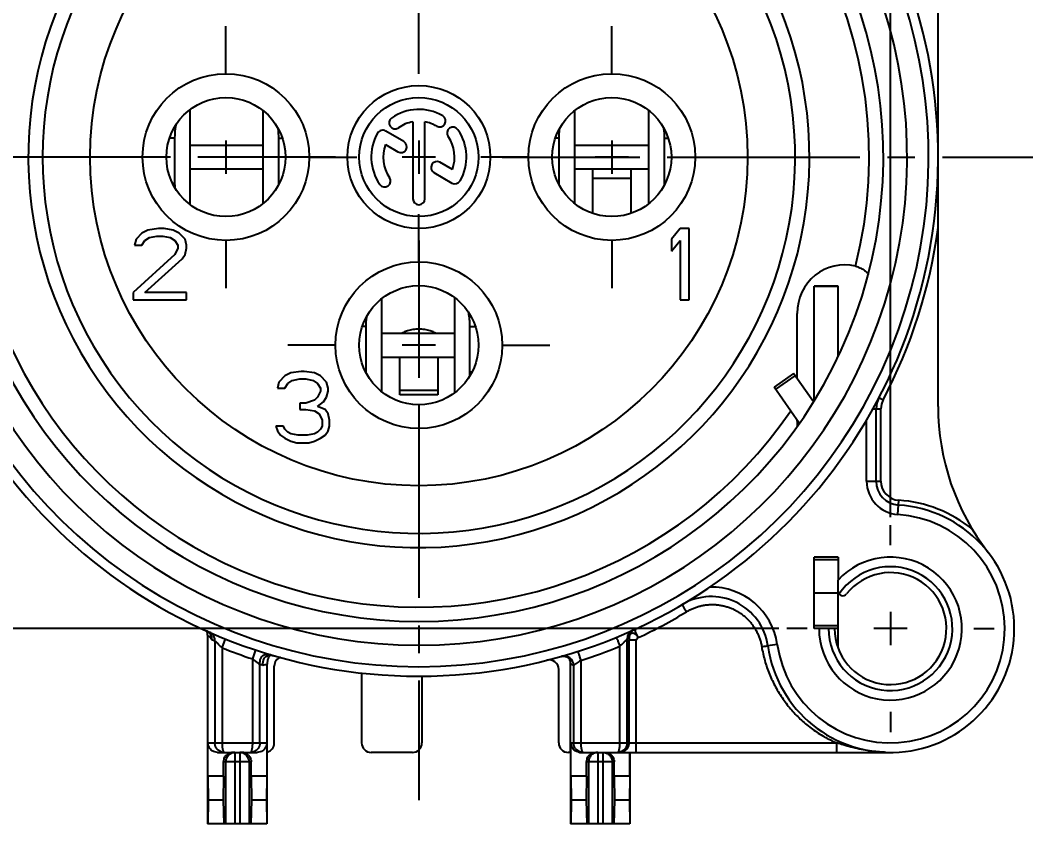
# Model space of a CAD drawing. Header units: millimetres. Extents: x 0 to 420, y 0 to 297.
# Drawn here: x 55.6 to 118.9, y 161.2 to 211.8 of the extents above; entities that cross this region are included whole.
import ezdxf
from ezdxf.enums import TextEntityAlignment as Align

# ---------------------------------------------------------------- set-up
doc = ezdxf.new("R2010")
doc.units = ezdxf.units.MM
doc.header["$LTSCALE"] = 23.1
doc.linetypes.add('CENTER', pattern=[0.6, 0.375, -0.075, 0.075, -0.075])
doc.layers.get('0').update_dxf_attribs({"linetype": 'CONTINUOUS'})
for name, color, linetype in [('AUSFORMSCHRAEGEN', 7, 'CONTINUOUS'), ('BEZUGSACHSEN', 7, 'CONTINUOUS'), ('DEFAULT_1', 7, 'CENTER'), ('RUNDUNGEN', 7, 'CONTINUOUS'), ('ZEICHNUNGSBEMASSUNGEN', 7, 'CONTINUOUS')]:
    doc.layers.add(name, color=color, linetype=linetype)
doc.styles.get("Standard").update_dxf_attribs({"font": 'txt', "width": 0.7})
doc.styles.add('TEXTSTYLE_3', font='gdt', dxfattribs={"width": 0.7})
doc.dimstyles.new('DIMSTYLE_1', dxfattribs={"dimtxt": 3.5, "dimasz": 3.5, "dimexe": 0.18, "dimexo": 0.0625, "dimgap": 0.09, "dimtad": 1, "dimdec": 5, "dimlfac": 0.333333, "dimdsep": 46, "dimtxsty": 'STANDARD', "dimblk": '_FILLED', "dimblk1": '_FILLED', "dimblk2": '_FILLED', "dimcen": 0.09, "dimclrt": 5, "dimadec": 0, "dimazin": 0, "dimtol": 1, "dimtp": 0.1, "dimtm": 0.1, "dimtfac": 1, "dimtdec": 5, "dimtofl": 0, "dimtmove": 0, "dimatfit": 3, "dimldrblk": '_FILLED', "dimfxl": 1, "dimtolj": 1, "dimarcsym": 0})
doc.dimstyles.new('DIMSTYLE_9', dxfattribs={"dimtxt": 3.5, "dimasz": 3.5, "dimexe": 0.18, "dimexo": 0.0625, "dimgap": 0.09, "dimtad": 1, "dimdec": 3, "dimlfac": 0.333333, "dimdsep": 46, "dimtxsty": 'STANDARD', "dimblk": '_FILLED', "dimblk1": '_FILLED', "dimblk2": '_FILLED', "dimcen": 0.09, "dimclrt": 5, "dimadec": 0, "dimazin": 0, "dimtp": 0.1, "dimtm": 0.1, "dimtfac": 1, "dimtdec": 3, "dimtofl": 0, "dimtmove": 0, "dimatfit": 3, "dimldrblk": '_FILLED', "dimfxl": 1, "dimtolj": 1, "dimarcsym": 0})

# ---------------------------------------------------------------- blocks, each defined once
blk = doc.blocks.new('_FILLED')
at = {"color": 0, "linetype": 'BYBLOCK'}
blk.add_solid([(0, 0), (-1, 0.125), (-1, -0.125)], dxfattribs=at)
blk = doc.blocks.new('*D0')
at = {"layer": 'ZEICHNUNGSBEMASSUNGEN', "color": 2, "linetype": 'CONTINUOUS'}
for p, q in [((50.993, 239.917), (50.993, 264.255)), ((110.393, 180.517), (110.393, 264.255)), ((50.993, 262.755), (80.693, 262.755)), ((110.393, 262.755), (80.693, 262.755))]:
    blk.add_line(p, q, dxfattribs=at)
at = {"layer": 'ZEICHNUNGSBEMASSUNGEN', "color": 2, "linetype": 'CONTINUOUS', "xscale": 3.5, "yscale": 3.5, "zscale": 3.5, "rotation": 180}
blk.add_blockref('_FILLED', (50.993, 262.755), dxfattribs=at)
at = {"layer": 'ZEICHNUNGSBEMASSUNGEN', "color": 2, "linetype": 'CONTINUOUS', "xscale": 3.5, "yscale": 3.5, "zscale": 3.5}
blk.add_blockref('_FILLED', (110.393, 262.755), dxfattribs=at)
at = {"layer": 'ZEICHNUNGSBEMASSUNGEN', "color": 5, "linetype": 'CONTINUOUS', "oblique": 15}
for s, width, p in [('[', 0.428571, (76.811, 263.661)), (']', 0.428571, (107.895, 263.661)), ('19,8', 0.678571, (56.978, 263.661)), ('0,1', 0.642857, (69.186, 263.661)), ('.7795', 0.728571, (83.936, 263.661)), ('.0039', 0.728571, (100.77, 263.661))]:
    blk.add_text(s, height=3.5, dxfattribs=dict(at, width=width)).set_placement(p, align=Align.CENTER)
at = {"layer": 'ZEICHNUNGSBEMASSUNGEN', "color": 5, "linetype": 'CONTINUOUS', "style": 'TEXTSTYLE_3', "oblique": 15}
for p in [(63.77, 263.661), (92.353, 263.661)]:
    blk.add_text('`', height=3.5, dxfattribs=at).set_placement(p, align=Align.CENTER)
blk = doc.blocks.new('*D1')
at = {"layer": 'ZEICHNUNGSBEMASSUNGEN', "color": 2, "linetype": 'CONTINUOUS'}
for p, q in [((43.968, 232.892), (31.713, 232.892)), ((33.213, 232.892), (33.213, 203.192)), ((33.213, 173.492), (33.213, 203.192)), ((103.368, 173.492), (31.713, 173.492))]:
    blk.add_line(p, q, dxfattribs=at)
at = {"layer": 'ZEICHNUNGSBEMASSUNGEN', "color": 2, "linetype": 'CONTINUOUS', "xscale": 3.5, "yscale": 3.5, "zscale": 3.5}
for p, rotation in [((33.213, 232.892), 90), ((33.213, 173.492), 270)]:
    blk.add_blockref('_FILLED', p, dxfattribs=dict(at, rotation=rotation))
at = {"layer": 'ZEICHNUNGSBEMASSUNGEN', "color": 5, "linetype": 'CONTINUOUS', "oblique": 15}
for s, width, p in [(']', 0.428571, (32.307, 231.267)), ('.0039', 0.728571, (32.307, 224.142)), ('.7795', 0.728571, (32.307, 207.309)), ('[', 0.428571, (32.307, 200.184)), ('0,1', 0.642857, (32.307, 192.559)), ('19,8', 0.678571, (32.307, 180.35))]:
    blk.add_text(s, height=3.5, rotation=90, dxfattribs=dict(at, width=width)).set_placement(p, align=Align.CENTER)
at = {"layer": 'ZEICHNUNGSBEMASSUNGEN', "color": 5, "linetype": 'CONTINUOUS', "style": 'TEXTSTYLE_3', "oblique": 15}
for p in [(32.307, 215.725), (32.307, 187.142)]:
    blk.add_text('`', height=3.5, rotation=90, dxfattribs=at).set_placement(p, align=Align.CENTER)
blk = doc.blocks.new('*D15')
at = {"layer": 'ZEICHNUNGSBEMASSUNGEN', "color": 2, "linetype": 'CONTINUOUS'}
for p, q in [((151.682, 204.442), (151.682, 275.048)), ((164.282, 192.592), (164.282, 275.048)), ((157.982, 273.548), (102.044, 273.548)), ((151.682, 273.548), (157.982, 273.548)), ((164.282, 273.548), (157.982, 273.548))]:
    blk.add_line(p, q, dxfattribs=at)
at = {"layer": 'ZEICHNUNGSBEMASSUNGEN', "color": 2, "linetype": 'CONTINUOUS', "xscale": 3.5, "yscale": 3.5, "zscale": 3.5, "rotation": 180}
blk.add_blockref('_FILLED', (151.682, 273.548), dxfattribs=at)
at = {"layer": 'ZEICHNUNGSBEMASSUNGEN', "color": 2, "linetype": 'CONTINUOUS', "xscale": 3.5, "yscale": 3.5, "zscale": 3.5}
blk.add_blockref('_FILLED', (164.282, 273.548), dxfattribs=at)
at = {"layer": 'ZEICHNUNGSBEMASSUNGEN', "color": 5, "linetype": 'CONTINUOUS', "insert": (148.96, 277.923), "char_height": 3.5, "width": 46.91667, "attachment_point": 3, "line_spacing_factor": 0.9}
blk.add_mtext('\\Q15.0;3.9\\Fgdt;{\\Fgdt;`}\\Ftxt;0.3 [.155\\Fgdt;{\\Fgdt;`}\\Ftxt;.012]', dxfattribs=at)

msp = doc.modelspace()

# ---------------------------------------------------------------- linework, layer by layer
at = {"color": 7, "linetype": 'CONTINUOUS'}
for p, q in [((66.284444, 200.205826), (66.284444, 206.177775)), ((70.862704, 206.129246), (70.862704, 200.254356)), ((90.514855, 200.260346), (90.514855, 206.123255)), ((95.162704, 206.129246), (95.162704, 200.254356)), ((65.313463, 204.371226), (65.313463, 201.521226)), ((71.866621, 201.521226), (71.866621, 204.371226)), ((80.692603, 204.241801), (80.692603, 202.141801)), ((89.502424, 204.371226), (89.502424, 201.521226)), ((96.166621, 201.521226), (96.166621, 204.371226)), ((81.742603, 203.191801), (79.642603, 203.191801)), ((66.284444, 202.441801), (70.862704, 202.441801)), ((90.514855, 202.441801), (95.162704, 202.441801)), ((91.642603, 199.645052), (91.642603, 202.38351)), ((94.042603, 202.38351), (94.042603, 199.645052)), ((63.255103, 198.404567), (62.880103, 198.021588)), ((63.630103, 198.596056), (63.255103, 198.404567)), ((64.286352, 198.691801), (63.630103, 198.596056)), ((64.661353, 198.691801), (64.286352, 198.691801)), ((65.223853, 198.596056), (64.661353, 198.691801)), ((65.598852, 198.404567), (65.223853, 198.596056)), ((65.973853, 198.021588), (65.598852, 198.404567)), ((97.155103, 198.691801), (96.592603, 198.021588)), ((97.717603, 198.691801), (97.155103, 198.691801)), ((97.717603, 194.191801), (97.717603, 198.691801)), ((62.880103, 198.021588), (62.786353, 197.638609)), ((62.786353, 197.638609), (63.255103, 197.638609)), ((63.255103, 197.638609), (63.442603, 197.925843)), ((63.442603, 197.925843), (63.723853, 198.117333)), ((63.723853, 198.117333), (64.192603, 198.213077)), ((64.192603, 198.213077), (64.567602, 198.213077)), ((64.567602, 198.213077), (65.036352, 198.117333)), ((65.036352, 198.117333), (65.317602, 197.925843)), ((65.317602, 197.925843), (65.505103, 197.638609)), ((65.505103, 197.638609), (65.505103, 197.44712)), ((66.067603, 197.638609), (65.973853, 198.021588)), ((66.067603, 197.44712), (66.067603, 197.638609)), ((96.592603, 198.021588), (96.592603, 197.25563)), ((96.592603, 197.25563), (97.155103, 197.925843)), ((97.155103, 197.925843), (97.155103, 194.191801)), ((65.317602, 197.064141), (62.692603, 194.670524)), ((65.505103, 197.44712), (65.317602, 197.064141)), ((65.786353, 196.776907), (65.973853, 197.064141)), ((65.973853, 197.064141), (66.067603, 197.44712)), ((63.442603, 194.670524), (65.786353, 196.776907)), ((62.692603, 194.670524), (62.692603, 194.191801)), ((66.067603, 194.670524), (63.442603, 194.670524)), ((66.067603, 194.191801), (66.067603, 194.670524)), ((62.692603, 194.191801), (66.067603, 194.191801)), ((78.364855, 188.406095), (78.364855, 194.277506)), ((82.942217, 194.339087), (82.942217, 188.344514)), ((97.155103, 194.191801), (97.717603, 194.191801)), ((77.352424, 192.521226), (77.352424, 189.671226)), ((83.904845, 189.671226), (83.904845, 192.521226)), ((78.364855, 190.591801), (82.942217, 190.591801)), ((79.492603, 188.210508), (79.492603, 190.591801)), ((81.892603, 190.591801), (81.892603, 188.210508)), ((72.255103, 189.404567), (71.880103, 189.021588)), ((72.630103, 189.596056), (72.255103, 189.404567)), ((73.286352, 189.691801), (72.630103, 189.596056)), ((73.473853, 189.691801), (73.286352, 189.691801)), ((74.130103, 189.596056), (73.473853, 189.691801)), ((74.505103, 189.404567), (74.130103, 189.596056)), ((74.880102, 189.021588), (74.505103, 189.404567)), ((104.287922, 189.559427), (103.059194, 188.699062)), ((105.536552, 187.776199), (104.287922, 189.559427)), ((71.880103, 189.021588), (71.786353, 188.638609)), ((72.255103, 188.638609), (72.442603, 188.925843)), ((72.442603, 188.925843), (72.723853, 189.117333)), ((72.723853, 189.117333), (73.192603, 189.213077)), ((73.192603, 189.213077), (73.567602, 189.213077)), ((73.567602, 189.213077), (74.036352, 189.117333)), ((74.036352, 189.117333), (74.317602, 188.925843)), ((74.317602, 188.925843), (74.505103, 188.638609)), ((74.973853, 188.638609), (74.880102, 189.021588)), ((71.786353, 188.638609), (72.255103, 188.638609)), ((74.505103, 188.44712), (74.317602, 188.064141)), ((74.505103, 188.638609), (74.505103, 188.44712)), ((74.880102, 188.064141), (74.973853, 188.44712)), ((74.973853, 188.44712), (74.973853, 188.638609)), ((81.892603, 188.210454), (79.492603, 188.210454)), ((73.567602, 187.681162), (73.192603, 187.681162)), ((73.192603, 187.681162), (73.192603, 187.298184)), ((74.130103, 187.872652), (73.567602, 187.681162)), ((74.317602, 188.064141), (74.130103, 187.872652)), ((74.317602, 187.489673), (74.692603, 187.776907)), ((74.786353, 187.298184), (74.317602, 187.489673)), ((74.692603, 187.776907), (74.880102, 188.064141)), ((73.192603, 187.298184), (73.567602, 187.298184)), ((73.567602, 187.298184), (74.130103, 187.202439)), ((74.130103, 187.202439), (74.411353, 187.01095)), ((74.411353, 187.01095), (74.598852, 186.627971)), ((74.973853, 187.01095), (74.786353, 187.298184)), ((75.067603, 186.627971), (74.973853, 187.01095)), ((72.161353, 186.244992), (71.692603, 186.244992)), ((71.692603, 186.244992), (71.786353, 185.957758)), ((72.255103, 186.053503), (72.161353, 186.244992)), ((74.598852, 186.244992), (74.505103, 186.053503)), ((74.598852, 186.627971), (74.598852, 186.244992)), ((74.973853, 185.957758), (75.067603, 186.244992)), ((75.067603, 186.244992), (75.067603, 186.627971)), ((71.786353, 185.957758), (71.973853, 185.670524)), ((71.973853, 185.670524), (72.255103, 185.479035)), ((72.442603, 185.862013), (72.255103, 186.053503)), ((72.630103, 185.766269), (72.442603, 185.862013)), ((73.098853, 185.670524), (72.630103, 185.766269)), ((73.661353, 185.670524), (73.098853, 185.670524)), ((74.130103, 185.766269), (73.661353, 185.670524)), ((74.317602, 185.862013), (74.130103, 185.766269)), ((74.505103, 186.053503), (74.317602, 185.862013)), ((74.505103, 185.479035), (74.786353, 185.670524)), ((74.786353, 185.670524), (74.973853, 185.957758)), ((72.255103, 185.479035), (72.630103, 185.287545)), ((72.630103, 185.287545), (73.005102, 185.191801)), ((73.005102, 185.191801), (73.755103, 185.191801)), ((73.755103, 185.191801), (74.130103, 185.287545)), ((74.130103, 185.287545), (74.505103, 185.479035)), ((107.092603, 177.991801), (107.092603, 176.551212)), ((105.592603, 175.741801), (107.092603, 175.741801)), ((110.392603, 174.541801), (110.392603, 172.441801)), ((107.092603, 172.291801), (107.092603, 173.491801)), ((111.442603, 173.491801), (109.342603, 173.491801)), ((90.247603, 165.691801), (90.247603, 161.191801)), ((93.975318, 164.191801), (93.975318, 165.691801)), ((68.394326, 164.191801), (67.409887, 164.191801)), ((67.409887, 164.191801), (67.418341, 162.691801)), ((68.394326, 164.191801), (68.367042, 162.691801)), ((71.115318, 164.191801), (70.13088, 164.191801)), ((70.13088, 164.191801), (70.158163, 162.691801)), ((71.115318, 164.191801), (71.106864, 162.691801)), ((91.254326, 164.191801), (90.269887, 164.191801)), ((90.269887, 164.191801), (90.278341, 162.691801)), ((91.254326, 164.191801), (91.227042, 162.691801)), ((93.975318, 164.191801), (92.99088, 164.191801)), ((92.99088, 164.191801), (93.018163, 162.691801)), ((93.975318, 164.191801), (93.966864, 162.691801)), ((67.418341, 162.691801), (67.404688, 161.191801)), ((68.367042, 162.691801), (67.418341, 162.691801)), ((68.367042, 162.691801), (68.408099, 161.191801)), ((70.158163, 162.691801), (70.117106, 161.191801)), ((71.106864, 162.691801), (70.158163, 162.691801)), ((71.106864, 162.691801), (71.120517, 161.191801)), ((90.278341, 162.691801), (90.264688, 161.191801)), ((91.227042, 162.691801), (90.278341, 162.691801)), ((91.227042, 162.691801), (91.268099, 161.191801)), ((93.018163, 162.691801), (92.977106, 161.191801)), ((93.966864, 162.691801), (93.018163, 162.691801)), ((93.966864, 162.691801), (93.980517, 161.191801)), ((71.120517, 161.191801), (67.387603, 161.191801)), ((93.980517, 161.191801), (90.247603, 161.191801))]:
    msp.add_line(p, q, dxfattribs=at)
at = {"color": 9, "linetype": 'CONTINUOUS'}
for p, q in [((65.313463, 204.371226), (64.989443, 204.371226)), ((71.866621, 204.371226), (72.095762, 204.371226)), ((89.502424, 204.371226), (89.289443, 204.371226)), ((96.166621, 204.371226), (96.395762, 204.371226)), ((65.313463, 201.521226), (65.189676, 201.521226)), ((71.866621, 201.521226), (71.895529, 201.521226)), ((89.502424, 201.521226), (89.489676, 201.521226)), ((94.042603, 201.841801), (91.642603, 201.841801)), ((96.166621, 201.521226), (96.195529, 201.521226)), ((77.352424, 192.521226), (77.141277, 192.521226)), ((83.904845, 192.521226), (84.243928, 192.521226)), ((83.904845, 189.671226), (84.041009, 189.671226)), ((103.159992, 188.555108), (104.38872, 189.415472)), ((81.892603, 188.491801), (79.492603, 188.491801))]:
    msp.add_line(p, q, dxfattribs=at)
at = {"color": 3, "linetype": 'CONTINUOUS'}
for p, q in [((66.284444, 203.941801), (70.862704, 203.941801)), ((90.514855, 203.941801), (95.162704, 203.941801)), ((78.364855, 192.091801), (82.942217, 192.091801)), ((104.65297, 186.422914), (103.059194, 188.699062))]:
    msp.add_line(p, q, dxfattribs=at)
at = {"color": 9, "linetype": 'CONTINUOUS'}
msp.add_circle((80.692603, 203.191801), 20.7, dxfattribs=at)
at = {"color": 7, "linetype": 'CONTINUOUS'}
for centre, radius, start, end in [((80.692603, 203.191801), 23.7, 140.44767703, 78.53107394), ((70.309083, 204.368635), 4.995621, 170.33435225, 179.97028176), ((66.967037, 204.369934), 4.899584, 0.01510688, 7.34409067), ((94.380419, 204.370038), 4.877995, 173.129173, 179.98605315), ((94.413319, 204.366872), 4.911038, 173.00974226, 173.13841045), ((91.267037, 204.369934), 4.899584, 0.01510688, 7.34409067), ((70.254077, 201.521456), 4.940613, 180.00267272, 182.73903387), ((67.017122, 201.521333), 4.8495, 359.18001384, 359.37270398), ((67.026752, 201.52124), 4.839869, 359.37255744, 359.9998354), ((94.317774, 201.521227), 4.81535, 180.00001944, 180.21274533), ((94.322225, 201.521243), 4.819801, 180.21273557, 180.36350885), ((91.317122, 201.521333), 4.8495, 359.18001384, 359.37270398), ((91.326752, 201.52124), 4.839869, 359.37255744, 359.9998354), ((78.887761, 192.518535), 5.017085, 0.03072758, 9.96391143), ((82.230419, 192.520038), 4.877995, 173.129173, 179.98605315), ((82.167774, 189.671227), 4.81535, 180.00001944, 180.21274533), ((78.940292, 189.671515), 4.964554, 356.87449858, 359.99666358), ((110.392603, 173.491801), 4.5, 180, 137.16657193), ((110.392603, 173.491801), 3.525, 180, 141.65725074)]:
    msp.add_arc(centre, radius, start, end, dxfattribs=at)
at = {"color": 3, "linetype": 'CONTINUOUS'}
msp.add_open_spline([(81.735458, 192.09425), (81.712429, 192.111042), (81.60599, 192.177786), (81.383374, 192.266907), (81.054662, 192.334067), (80.692603, 192.357468), (80.330543, 192.334067), (80.001831, 192.266907), (79.779215, 192.177786), (79.672776, 192.111042), (79.649747, 192.09425)], degree=3, knots=[0, 0, 0, 0, 0.039115006, 0.171675799, 0.329062872, 0.5, 0.670937128, 0.828324201, 0.960884994, 1, 1, 1, 1], dxfattribs=at)
at = {"layer": 'AUSFORMSCHRAEGEN', "color": 7, "linetype": 'CONTINUOUS'}
for p, q in [((107.092603, 177.991801), (105.592603, 177.991801)), ((105.592603, 176.341801), (105.592603, 177.991801)), ((105.592603, 173.491801), (105.592603, 175.141801)), ((105.892603, 173.491801), (105.592603, 173.491801))]:
    msp.add_line(p, q, dxfattribs=at)
at = {"layer": 'AUSFORMSCHRAEGEN', "color": 9, "linetype": 'CONTINUOUS'}
msp.add_arc((80.692603, 203.191801), 28.35, 109.54101847, 325.68402325, dxfattribs=at)
at = {"layer": 'AUSFORMSCHRAEGEN', "color": 7, "linetype": 'CONTINUOUS'}
msp.add_open_spline([(104.542131, 186.259926), (104.538844, 186.261216), (104.536238, 186.354498), (104.528446, 186.411021), (104.526141, 186.532715), (104.52473, 186.602453), (104.524654, 186.6062)], degree=3, knots=[0, 0, 0, 0, 0.073199821, 0.420378386, 0.968711477, 1, 1, 1, 1], dxfattribs=at)
msp.add_open_spline([(104.544979, 186.26175), (104.543846, 186.260153), (104.542909, 186.25962), (104.542131, 186.259926)], degree=3, dxfattribs=at)
at = {"layer": 'BEZUGSACHSEN', "color": 7, "linetype": 'CENTER'}
for p, q in [((68.542603, 208.441801), (68.542603, 211.441801)), ((92.842603, 208.441801), (92.842603, 211.441801)), ((63.292603, 203.191801), (60.292603, 203.191801)), ((73.792603, 203.191801), (76.792603, 203.191801)), ((87.592603, 203.191801), (84.592603, 203.191801)), ((98.092603, 203.191801), (101.092603, 203.191801)), ((80.692603, 196.591801), (80.692603, 199.591801)), ((68.542603, 197.941801), (68.542603, 194.941801)), ((92.842603, 197.941801), (92.842603, 194.941801)), ((75.442603, 191.341801), (72.442603, 191.341801)), ((85.942603, 191.341801), (88.942603, 191.341801)), ((80.692603, 186.091801), (80.692603, 183.091801))]:
    msp.add_line(p, q, dxfattribs=at)
at = {"layer": 'BEZUGSACHSEN', "color": 7, "linetype": 'CONTINUOUS'}
for p, q in [((80.317603, 205.41033), (80.317603, 200.566801)), ((81.067603, 200.566801), (81.067603, 205.41033)), ((79.746397, 204.171106), (78.606786, 204.82906)), ((68.542603, 204.241801), (68.542603, 202.141801)), ((78.583799, 203.976306), (79.371397, 203.521587)), ((92.842603, 204.241801), (92.842603, 202.141801)), ((69.592603, 203.191801), (67.492603, 203.191801)), ((82.801406, 202.407295), (82.016785, 202.860296)), ((93.892603, 203.191801), (91.792603, 203.191801)), ((81.641785, 202.210777), (82.778419, 201.554541)), ((80.692603, 192.391801), (80.692603, 190.291801)), ((81.742603, 191.341801), (79.642603, 191.341801))]:
    msp.add_line(p, q, dxfattribs=at)
at = {"layer": 'BEZUGSACHSEN', "color": 9, "linetype": 'CONTINUOUS'}
for centre in [(68.542603, 203.191801), (92.842603, 203.191801), (80.692603, 191.341801)]:
    msp.add_circle(centre, 5.25, dxfattribs=at)
at = {"layer": 'BEZUGSACHSEN', "color": 7, "linetype": 'CONTINUOUS'}
for centre, radius in [((80.692603, 203.191801), 4.5), ((68.542603, 203.191801), 3.75), ((80.692603, 203.191801), 3.75), ((92.842603, 203.191801), 3.75), ((80.692603, 191.341801), 3.75)]:
    msp.add_circle(centre, radius, dxfattribs=at)
for centre, radius, start, end in [((80.692603, 203.191801), 3, 60, 125), ((79.186964, 205.342075), 0.375, 125, 305), ((80.692603, 203.191801), 2.25, 99.59406823, 125), ((80.692603, 203.191801), 2.25, 60, 80.40593177), ((82.005103, 205.465117), 0.375, 240, 60), ((80.692603, 203.191801), 3, 150, 215), ((78.419286, 204.504301), 0.375, 60, 150), ((82.842877, 204.697439), 0.375, 35, 215), ((80.692603, 203.191801), 3, 330, 35), ((80.692603, 203.191801), 2.25, 159.59406823, 215), ((79.558897, 203.846346), 0.375, 240, 60), ((80.692603, 203.191801), 2.25, 339.59406823, 35), ((81.829285, 202.535537), 0.375, 60, 240), ((78.542328, 201.686162), 0.375, 215, 35), ((82.965919, 201.879301), 0.375, 240, 330), ((80.692603, 200.566801), 0.375, 180, 360)]:
    msp.add_arc(centre, radius, start, end, dxfattribs=at)
at = {"layer": 'DEFAULT_1', "color": 7, "linetype": 'CENTER'}
for p, q in [((80.692603, 208.441801), (80.692603, 243.691801)), ((75.442603, 203.191801), (40.192603, 203.191801)), ((85.942603, 203.191801), (121.192603, 203.191801)), ((80.692603, 197.941801), (80.692603, 162.691801)), ((110.392603, 178.741801), (110.392603, 180.016801)), ((105.142603, 173.491801), (103.867603, 173.491801)), ((115.642603, 173.491801), (116.917603, 173.491801)), ((110.392603, 168.241801), (110.392603, 166.966801))]:
    msp.add_line(p, q, dxfattribs=at)
at = {"layer": 'RUNDUNGEN', "color": 7, "linetype": 'CONTINUOUS'}
for p, q in [((113.392603, 187.486085), (113.392603, 218.967996)), ((107.092603, 195.053204), (105.592603, 195.053204)), ((107.092603, 190.638735), (107.092603, 195.053201)), ((104.513551, 189.237196), (104.513551, 193.336941)), ((109.492603, 182.772426), (109.492603, 187.331473)), ((107.092603, 173.491801), (107.092603, 176.551212)), ((67.387603, 173.080357), (67.387603, 161.191801)), ((107.092603, 173.491801), (105.892603, 173.491801)), ((68.295343, 172.285524), (68.518717, 172.842394)), ((70.229862, 171.578179), (70.418382, 172.147799)), ((71.137603, 161.191801), (71.137603, 171.256491)), ((71.587671, 166.291801), (71.587671, 171.133883)), ((90.247603, 165.691801), (90.247603, 171.316691)), ((77.090223, 170.713792), (77.090223, 166.291801)), ((80.889088, 170.499155), (80.889088, 166.291801)), ((89.497488, 166.291801), (89.497488, 170.918533)), ((67.409887, 164.191801), (67.409887, 166.291801)), ((71.115318, 166.291801), (71.115318, 164.191801)), ((90.269887, 164.191801), (90.269887, 166.291801)), ((68.02044, 165.691801), (70.504765, 165.691801)), ((80.288996, 165.691801), (77.690314, 165.691801)), ((90.247603, 165.691801), (90.09758, 165.691801)), ((90.88044, 165.691801), (110.392594, 165.691801)), ((93.208489, 165.691801), (93.208182, 165.691801)), ((93.997603, 161.191801), (93.997603, 165.691801)), ((68.394326, 164.191801), (68.394326, 165.091801)), ((70.13088, 164.191801), (70.13088, 165.091801)), ((91.254326, 164.191801), (91.254326, 165.091801)), ((92.99088, 164.191801), (92.99088, 165.091801))]:
    msp.add_line(p, q, dxfattribs=at)
at = {"layer": 'RUNDUNGEN', "color": 3, "linetype": 'CONTINUOUS'}
for p, q in [((105.592603, 187.862046), (105.592603, 195.053201)), ((105.592603, 175.141801), (105.592603, 176.341801))]:
    msp.add_line(p, q, dxfattribs=at)
at = {"layer": 'RUNDUNGEN', "color": 9, "linetype": 'CONTINUOUS'}
for p, q in [((107.092603, 195.04218), (105.592603, 195.04218)), ((105.673649, 187.986175), (105.592603, 187.986175)), ((109.929445, 187.887975), (109.663655, 188.027101)), ((109.288756, 187.331473), (109.792603, 187.331473)), ((109.792603, 182.772426), (109.792603, 187.331473)), ((108.892603, 182.772426), (108.892603, 186.637345)), ((108.892603, 182.772426), (109.792603, 182.772426)), ((110.857119, 180.676801), (110.915183, 181.574926)), ((107.092603, 177.816065), (105.592603, 177.816065)), ((107.092603, 173.667537), (105.592603, 173.667537)), ((67.84542, 172.727629), (67.845411, 166.291801)), ((68.295343, 172.285524), (68.295343, 166.291801)), ((93.355877, 166.291801), (93.355877, 172.379875)), ((93.805809, 166.291801), (93.805809, 172.837473)), ((94.387451, 172.758579), (93.93752, 172.758579)), ((93.93752, 166.291801), (93.93752, 172.758579)), ((94.387451, 165.691801), (94.387451, 172.758579)), ((103.262512, 172.490897), (102.668338, 172.407488)), ((70.229862, 166.291801), (70.229849, 171.578184)), ((70.679794, 166.291801), (70.679782, 171.249867)), ((90.439396, 171.172661), (90.439396, 166.291801)), ((90.889328, 171.487671), (90.889328, 166.291801)), ((67.409887, 166.291801), (71.115318, 166.291801)), ((90.269887, 166.291801), (107.010123, 166.291801)), ((107.010123, 165.691801), (107.010123, 166.291801)), ((69.112603, 165.691801), (69.112603, 161.191801)), ((69.412603, 165.691801), (69.412603, 161.191801)), ((91.972603, 165.691801), (91.972603, 161.191801)), ((92.272603, 165.691801), (92.272603, 161.191801)), ((70.13088, 165.091801), (68.394326, 165.091801)), ((68.514886, 165.091801), (68.514886, 161.191801)), ((70.010319, 165.091801), (70.010319, 161.191801)), ((92.99088, 165.091801), (91.254326, 165.091801)), ((91.374886, 165.091801), (91.374886, 161.191801)), ((92.870319, 165.091801), (92.870319, 161.191801))]:
    msp.add_line(p, q, dxfattribs=at)
at = {"layer": 'RUNDUNGEN', "color": 7, "linetype": 'CONTINUOUS'}
for points in [[(89.648975, 171.742219), (89.72149, 171.756775), (89.786751, 171.761387), (89.843311, 171.758926), (89.891509, 171.751913), (89.93186, 171.742305), (89.964982, 171.731609)], [(89.964982, 171.731609), (89.991695, 171.720907), (90.012789, 171.710959), (90.029075, 171.702228), (90.041342, 171.694941), (90.050497, 171.689025), (90.053802, 171.68677)]]:
    msp.add_lwpolyline(points, dxfattribs=at)
for centre, radius, start, end in [((80.692603, 203.191801), 32.7, 104.19108831, 75.80891169), ((80.692603, 203.191801), 29.25, 120, 60), ((110.992603, 187.331473), 1.5, 152.37049861, 180), ((128.392603, 187.486085), 15, 180, 217.86364636), ((110.992603, 182.772426), 1.5, 180, 266.30092894), ((110.392603, 173.491801), 7.8, 187.99082001, 86.30092894), ((99.103292, 171.907036), 3.6, 7.99082001, 120.47627533), ((107.392603, 175.864694), 0.3, 186.76268638, 321.65725074), ((94.515931, 172.917408), 0.580653, 169.06388526, 179.97329858), ((94.519766, 172.91713), 0.584472, 158.27078528, 169.10850086), ((94.515833, 172.917812), 0.580566, 114.54038187, 158.18956377), ((71.555273, 171.496794), 0.375954, 127.13050414, 138.52883359), ((71.557034, 171.494759), 0.37864, 121.38956398, 127.15696049), ((72.186991, 171.135038), 0.598614, 109.90265004, 180.00127735), ((89.797643, 171.316846), 0.449956, 359.9947612, 55.2988013), ((88.897559, 170.918521), 0.599933, 0.00115337, 104.27213034), ((90.858783, 166.292236), 0.588896, 180.04238188, 207.79530127), ((68.442782, 166.286914), 0.595113, 254.51489626, 269.99466822), ((68.981087, 165.111121), 0.580435, 117.3954702, 133.43362098), ((68.982135, 165.109003), 0.582798, 89.92513982, 117.39110101), ((69.543708, 165.110466), 0.581206, 44.24378193, 90.07486084), ((90.88071, 166.307475), 0.615675, 260.94068889, 269.97489965), ((93.208169, 166.290593), 0.598792, 270.03064027, 275.0101321)]:
    msp.add_arc(centre, radius, start, end, dxfattribs=at)
at = {"layer": 'RUNDUNGEN', "color": 9, "linetype": 'CONTINUOUS'}
for centre, radius, start, end in [((80.692603, 203.191801), 32.1, 120, 60), ((80.692603, 203.191801), 30.75, 120, 60), ((80.692603, 203.191801), 28.35, 345.95237657, 70.45898153), ((80.692603, 203.191801), 24.6, 140.01944885, 69.59390176), ((80.692603, 203.191801), 33, 332.37049861, 352.26837381), ((110.992603, 187.331473), 1.200015, 152.37049861, 180), ((110.992603, 182.772426), 2.099979, 180, 266.30092894), ((110.992603, 182.772426), 1.199988, 180, 266.30092894), ((110.392603, 173.491801), 8.1, 50.47403502, 86.30092894), ((110.392603, 173.491801), 7.199996, 187.99082001, 86.30092894), ((110.392603, 173.491801), 3.9, 180, 145.96733358), ((99.103292, 171.907036), 4.2, 7.99082001, 91.22570523), ((81.167209, 201.418569), 31.465096, 295.09706599, 301.36914232), ((102.243068, 207.506512), 48.990585, 224.6451325, 225.08576979), ((67.122192, 172.857648), 0.526916, 20.80438846, 44.87563086), ((94.419614, 172.837581), 0.613806, 114.337438, 180.01010108), ((81.294741, 203.196824), 33.305496, 245.82138268, 246.18299358), ((80.692603, 203.191801), 33.3, 248.14307808, 251.68766698), ((80.906627, 202.945186), 33.003512, 287.60626996, 292.16106629), ((89.839424, 171.172693), 0.599968, 359.99691282, 105.93885376), ((80.095197, 203.20037), 33.308927, 253.58041191, 253.92447737), ((61.141118, 213.112161), 43.032857, 283.06889514, 283.4324547), ((93.33788, 166.291451), 0.599534, 270.04370635, 337.51797271), ((93.333277, 166.292628), 0.604244, 337.58176374, 359.92157574), ((69.116064, 165.091985), 0.601178, 135.34215696, 180.01758025), ((69.112795, 165.095225), 0.596576, 90.01846047, 135.34280405), ((69.41241, 165.095225), 0.596576, 44.65719427, 89.98153953), ((69.409141, 165.091985), 0.601178, 359.98241976, 44.65784136), ((110.393761, 174.057185), 8.365383, 268.03495998, 269.99206687)]:
    msp.add_arc(centre, radius, start, end, dxfattribs=at)
at = {"layer": 'RUNDUNGEN', "color": 7, "linetype": 'CONTINUOUS'}
for centre, major_axis, ratio, start_param, end_param in [((107.515379, 193.311948), (-0.446693, 3.053574), 0.972109168, -0.377667424, 1.421434738), ((70.98758, 166.291801), (-0.600091, 0), 0.999847695, 1.823476582, 3.141592654), ((77.690314, 166.291801), (0.600091, 0), 0.99984853, -3.141592654, -1.570796327), ((80.288996, 166.291801), (0.600092, 0), 0.99984686, -1.570796327, 0), ((90.09758, 166.291801), (-0.600091, 0), 0.999847695, 0, 1.570796327)]:
    msp.add_ellipse(centre, major_axis=major_axis, ratio=ratio, start_param=start_param, end_param=end_param, dxfattribs=at)
for points, knots in [([(108.194776, 196.310453), (108.288324, 196.287341), (108.46777, 196.226576), (108.63461, 196.137802), (108.712013, 196.087674)], [0, 0, 0, 0, 0.511561988, 1, 1, 1, 1]), ([(108.892862, 195.946685), (108.913689, 195.926626), (108.94808, 195.890287), (108.97982, 195.845908), (108.989006, 195.820088), (108.990283, 195.814778)], [0, 0, 0, 0, 0.526058934, 0.903481625, 1, 1, 1, 1]), ([(67.387603, 173.080156), (67.387603, 173.094913), (67.386718, 173.123207), (67.382864, 173.164266), (67.376897, 173.202835), (67.368939, 173.239625), (67.359112, 173.274801), (67.347493, 173.308525), (67.338385, 173.330578), (67.333445, 173.34155), (67.333306, 173.341858)], [0, 0, 0, 0, 0.164424996, 0.315163011, 0.459229735, 0.59903358, 0.734313626, 0.865940293, 0.996240019, 1, 1, 1, 1]), ([(71.215071, 171.805135), (71.217776, 171.80576), (71.285528, 171.820795), (71.391805, 171.820938), (71.492832, 171.804895), (71.528091, 171.797692)], [0, 0, 0, 0, 0.026267875, 0.656977689, 1, 1, 1, 1]), ([(71.192963, 171.610102), (71.171788, 171.556581), (71.144265, 171.439095), (71.137603, 171.319016), (71.137603, 171.256491)], [0, 0, 0, 0, 0.478142165, 1, 1, 1, 1]), ([(68.02044, 165.691801), (67.957358, 165.691801), (67.835867, 165.710687), (67.678409, 165.786597), (67.558045, 165.891457), (67.473353, 166.01379), (67.42166, 166.148704), (67.409887, 166.243968), (67.409887, 166.291801)], [0, 0, 0, 0, 0.19973918, 0.382003088, 0.54663675, 0.699673257, 0.848546082, 1, 1, 1, 1]), ([(68.283894, 165.713403), (68.268657, 165.717626), (68.225901, 165.731333), (68.16083, 165.760635), (68.093179, 165.803274), (68.035793, 165.850615), (67.986503, 165.902389), (67.944194, 165.958815), (67.908772, 166.0198), (67.880693, 166.084594), (67.860393, 166.152199), (67.848139, 166.221574), (67.845414, 166.268429), (67.845411, 166.291801)], [0, 0, 0, 0, 0.060822505, 0.172604483, 0.273810747, 0.367864227, 0.458354295, 0.548448746, 0.638818208, 0.729307152, 0.819751374, 0.910000955, 1, 1, 1, 1]), ([(70.679794, 166.291826), (70.679794, 166.2594), (70.674548, 166.194499), (70.651432, 166.100957), (70.615127, 166.015251), (70.569518, 165.941105), (70.519033, 165.88), (70.465915, 165.829984), (70.408844, 165.787592), (70.344116, 165.750567), (70.268518, 165.719494), (70.18012, 165.697239), (70.116056, 165.691801), (70.082166, 165.691801)], [0, 0, 0, 0, 0.103500457, 0.206772134, 0.306289224, 0.399388162, 0.483651918, 0.558553098, 0.631740258, 0.710078574, 0.795972749, 0.891826833, 1, 1, 1, 1]), ([(71.115318, 166.291801), (71.115318, 166.243807), (71.103477, 166.148321), (71.051613, 166.013354), (70.966888, 165.891185), (70.846632, 165.786502), (70.689258, 165.710671), (70.567821, 165.691801), (70.504765, 165.691801)], [0, 0, 0, 0, 0.15196101, 0.301020417, 0.453700038, 0.618164815, 0.800343003, 1, 1, 1, 1]), ([(90.783768, 165.699481), (90.753189, 165.704347), (90.666437, 165.724875), (90.538409, 165.786597), (90.418045, 165.891457), (90.360378, 165.974754), (90.337834, 166.017626)], [0, 0, 0, 0, 0.163293814, 0.468336711, 0.743873046, 1, 1, 1, 1]), ([(91.037091, 165.691801), (91.000217, 165.6918), (90.930589, 165.698227), (90.835234, 165.724422), (90.754815, 165.760635), (90.687164, 165.803274), (90.629778, 165.850615), (90.580487, 165.902389), (90.538178, 165.958815), (90.502757, 166.0198), (90.474678, 166.084594), (90.454378, 166.152199), (90.442124, 166.221574), (90.439399, 166.268429), (90.439396, 166.291801)], [0, 0, 0, 0, 0.11768061, 0.221617408, 0.314261392, 0.398140313, 0.476091064, 0.551088489, 0.625758031, 0.700655498, 0.775651991, 0.85061142, 0.925409531, 1, 1, 1, 1]), ([(93.805809, 166.291826), (93.805809, 166.2594), (93.800563, 166.194499), (93.777448, 166.100957), (93.741143, 166.015251), (93.695533, 165.941105), (93.645048, 165.88), (93.59193, 165.829984), (93.534859, 165.787592), (93.470131, 165.750567), (93.394533, 165.719494), (93.323103, 165.701511), (93.27688, 165.695528), (93.260463, 165.694088)], [0, 0, 0, 0, 0.109599453, 0.218956645, 0.324338002, 0.422923003, 0.512152189, 0.591467088, 0.668966966, 0.751921542, 0.842877224, 0.944379724, 1, 1, 1, 1]), ([(68.394326, 165.091801), (68.394326, 165.153846), (68.413343, 165.279704), (68.486796, 165.428734), (68.55395, 165.506058), (68.58203, 165.532617)], [0, 0, 0, 0, 0.379409536, 0.764625511, 1, 1, 1, 1]), ([(69.96007, 165.515981), (69.981543, 165.493972), (70.041944, 165.42156), (70.111862, 165.279703), (70.13088, 165.153846), (70.13088, 165.091801)], [0, 0, 0, 0, 0.196709956, 0.601404024, 1, 1, 1, 1]), ([(91.254326, 165.091801), (91.254326, 165.153846), (91.273343, 165.279704), (91.356985, 165.449406), (91.489388, 165.585415), (91.656564, 165.672152), (91.781443, 165.691801), (91.842897, 165.691801)], [0, 0, 0, 0, 0.200024183, 0.403109513, 0.6003273, 0.801884396, 1, 1, 1, 1]), ([(92.402309, 165.691801), (92.463765, 165.691801), (92.588645, 165.672151), (92.75582, 165.585413), (92.88822, 165.449405), (92.971862, 165.279703), (92.99088, 165.153846), (92.99088, 165.091801)], [0, 0, 0, 0, 0.198123256, 0.39967675, 0.596891091, 0.799975625, 1, 1, 1, 1])]:
    msp.add_open_spline(points, degree=3, knots=knots, dxfattribs=at)
for points in [[(108.712013, 196.087674), (108.77632, 196.046027), (108.837806, 195.999709), (108.892862, 195.946685)], [(108.990283, 195.814778), (108.99223, 195.806684), (108.9928, 195.798468), (108.990755, 195.790646)], [(67.406106, 173.302071), (67.372193, 173.324563), (67.33615, 173.343906), (67.299275, 173.360462)], [(67.495585, 173.229424), (67.4684, 173.256667), (67.438207, 173.28078), (67.406106, 173.302071)], [(71.228265, 171.682897), (71.214561, 171.659662), (71.202883, 171.635173), (71.192963, 171.610102)], [(71.273575, 171.745767), (71.256448, 171.726362), (71.241423, 171.705208), (71.228265, 171.682897)], [(71.528091, 171.797692), (71.565068, 171.790137), (71.601683, 171.780875), (71.637905, 171.770431)]]:
    msp.add_open_spline(points, degree=3, dxfattribs=at)
at = {"layer": 'RUNDUNGEN', "color": 9, "linetype": 'CONTINUOUS'}
for points, knots in [([(97.546368, 174.552674), (97.511145, 174.610419), (97.451503, 174.715559), (97.349732, 174.861942), (97.33043, 174.944045), (97.265819, 175.002819), (97.277439, 175.009657)], [0, 0, 0, 0, 0.382620267, 0.706988253, 0.923735479, 1, 1, 1, 1]), ([(97.546368, 174.552674), (97.612351, 174.592921), (97.747456, 174.668564), (97.958112, 174.766634), (98.175807, 174.84882), (98.399357, 174.914603), (98.627542, 174.963559), (98.859105, 174.995351), (99.092764, 175.009741), (99.32722, 175.006586), (99.56116, 174.985841), (99.793273, 174.94756), (100.022248, 174.891896), (100.246788, 174.819097), (100.465614, 174.729509), (100.677479, 174.623568), (100.881166, 174.501798), (101.075496, 174.364815), (101.259331, 174.213328), (101.431588, 174.048137), (101.591243, 173.870122), (101.737341, 173.68024), (101.868999, 173.479521), (101.985408, 173.26906), (102.085844, 173.050012), (102.169664, 172.823581), (102.236314, 172.591038), (102.268965, 172.43291), (102.282293, 172.353296)], [0, 0, 0, 0, 0.037683382, 0.075410676, 0.113192121, 0.151028055, 0.1889207, 0.226871448, 0.264881756, 0.302952899, 0.341086086, 0.379282467, 0.417543135, 0.455869175, 0.494261604, 0.532721285, 0.571252228, 0.609856105, 0.648533278, 0.687284341, 0.726109716, 0.765009828, 0.803985069, 0.843035833, 0.882162371, 0.921365111, 0.960643259, 1, 1, 1, 1]), ([(67.845484, 172.727633), (67.845506, 172.806383), (67.824429, 172.962024), (67.693718, 173.162606), (67.559843, 173.244745), (67.48779, 173.27653)], [0, 0, 0, 0, 0.340110522, 0.659876385, 1, 1, 1, 1]), ([(93.122985, 172.946543), (93.137363, 172.952453), (93.140836, 172.849502), (93.206394, 172.776077), (93.269085, 172.579657), (93.326304, 172.452215), (93.355877, 172.379875)], [0, 0, 0, 0, 0.076122316, 0.292894571, 0.617317248, 1, 1, 1, 1]), ([(93.93524, 172.918803), (93.932535, 172.91659), (93.927878, 172.91095), (93.918182, 172.904304), (93.907874, 172.89637), (93.895977, 172.887984), (93.88283, 172.879107), (93.868279, 172.869884), (93.852702, 172.860707), (93.837247, 172.852307), (93.821658, 172.844506), (93.811305, 172.839939), (93.805809, 172.837473)], [0, 0, 0, 0, 0.068298326, 0.141330795, 0.228518758, 0.322807677, 0.425636606, 0.538551206, 0.659427453, 0.778906345, 0.882262876, 1, 1, 1, 1]), ([(93.93524, 172.918803), (93.93559, 172.909277), (93.936207, 172.887713), (93.936911, 172.851434), (93.937404, 172.807553), (93.93752, 172.775709), (93.93752, 172.758579)], [0, 0, 0, 0, 0.178447192, 0.403854361, 0.679311776, 1, 1, 1, 1]), ([(94.515908, 172.917679), (94.49064, 172.970579), (94.427465, 173.065485), (94.30196, 173.164889), (94.164607, 173.206739), (94.033625, 173.171824), (93.950119, 173.060458), (93.935674, 172.967405), (93.935278, 172.917679)], [0, 0, 0, 0, 0.203048917, 0.387787344, 0.545209089, 0.683206689, 0.82776863, 1, 1, 1, 1]), ([(94.515908, 172.917679), (94.486438, 172.985823), (94.43121, 173.106242), (94.337445, 173.2776), (94.327501, 173.36453), (94.275485, 173.424175), (94.271748, 173.432079)], [0, 0, 0, 0, 0.396706427, 0.732031426, 0.955934725, 1, 1, 1, 1]), ([(94.513251, 172.924023), (94.490698, 172.913155), (94.449116, 172.885699), (94.401007, 172.829731), (94.38761, 172.781855), (94.387451, 172.758579)], [0, 0, 0, 0, 0.345469396, 0.678785825, 1, 1, 1, 1]), ([(67.84542, 172.72755), (67.851717, 172.71961), (67.88076, 172.693457), (67.937655, 172.632189), (68.031366, 172.539922), (68.15342, 172.419655), (68.245019, 172.332289), (68.295343, 172.285524)], [0, 0, 0, 0, 0.048196481, 0.184893401, 0.398078434, 0.673270149, 1, 1, 1, 1]), ([(93.805809, 172.837473), (93.804666, 172.836292), (93.80071, 172.832031), (93.792045, 172.822861), (93.778304, 172.808231), (93.759792, 172.788639), (93.737104, 172.764706), (93.710647, 172.736948), (93.680639, 172.70565), (93.647083, 172.670886), (93.610275, 172.633038), (93.570898, 172.592883), (93.52974, 172.551283), (93.487141, 172.508626), (93.44354, 172.465388), (93.399643, 172.422308), (93.370377, 172.393887), (93.355877, 172.379875)], [0, 0, 0, 0, 0.007679846, 0.027179092, 0.058971732, 0.101497707, 0.153169759, 0.213120456, 0.280744121, 0.355842965, 0.438967983, 0.52752457, 0.618723801, 0.712508576, 0.809313744, 0.905749193, 1, 1, 1, 1]), ([(102.282293, 172.353296), (102.331342, 172.361507), (102.419407, 172.373541), (102.547425, 172.400973), (102.608635, 172.392848), (102.666955, 172.417341), (102.668338, 172.407488)], [0, 0, 0, 0, 0.382507534, 0.70677671, 0.923478443, 1, 1, 1, 1]), ([(102.282293, 172.353296), (102.307101, 172.205115), (102.364884, 171.910235), (102.475802, 171.473698), (102.610528, 171.044479), (102.768586, 170.62392), (102.949427, 170.213315), (103.152433, 169.813926), (103.376914, 169.426969), (103.622117, 169.053619), (103.887228, 168.694999), (104.171374, 168.352179), (104.473629, 168.026175), (104.793015, 167.717945), (105.128512, 167.428388), (105.479049, 167.158343), (105.843498, 166.908599), (106.220681, 166.679885), (106.60935, 166.472877), (106.875554, 166.34961), (107.010123, 166.291801)], [0, 0, 0, 0, 0.056232787, 0.11239838, 0.168496304, 0.224520944, 0.280468618, 0.336335878, 0.392119852, 0.447818281, 0.503429513, 0.558952632, 0.614387351, 0.669734226, 0.724995001, 0.780171721, 0.835264328, 0.890269545, 0.945182844, 1, 1, 1, 1]), ([(70.679794, 171.249864), (70.6798, 171.323863), (70.688833, 171.464599), (70.744827, 171.658279), (70.862921, 171.807284), (71.039213, 171.878467), (71.240802, 171.877432), (71.378332, 171.846309), (71.449304, 171.825394)], [0, 0, 0, 0, 0.186125524, 0.353100807, 0.500027936, 0.646944819, 0.813898354, 1, 1, 1, 1]), ([(70.871862, 171.193914), (70.871856, 171.267568), (70.880852, 171.407679), (70.936701, 171.60051), (71.052365, 171.746733), (71.160595, 171.792542), (71.215071, 171.805135)], [0, 0, 0, 0, 0.290665777, 0.551529681, 0.781202461, 1, 1, 1, 1]), ([(90.70454, 172.062215), (90.719119, 172.066904), (90.715094, 171.965713), (90.77344, 171.888407), (90.819879, 171.69069), (90.86599, 171.561036), (90.889328, 171.487671)], [0, 0, 0, 0, 0.076126357, 0.292898066, 0.617319153, 1, 1, 1, 1]), ([(70.229849, 171.578189), (70.290668, 171.530948), (70.398391, 171.447693), (70.542975, 171.350453), (70.623983, 171.280166), (70.672868, 171.260414), (70.679782, 171.249953)], [0, 0, 0, 0, 0.414782701, 0.734606774, 0.932464668, 1, 1, 1, 1]), ([(90.439396, 171.172661), (90.419447, 171.17108), (90.371746, 171.18496), (90.308878, 171.239785), (90.269057, 171.288142), (90.247603, 171.316691)], [0, 0, 0, 0, 0.242416643, 0.567384699, 1, 1, 1, 1]), ([(90.889328, 171.487671), (90.873261, 171.475711), (90.841279, 171.452024), (90.793575, 171.417124), (90.746806, 171.383308), (90.701493, 171.350931), (90.658177, 171.320341), (90.617401, 171.291873), (90.579705, 171.265852), (90.545618, 171.242568), (90.515633, 171.222337), (90.490245, 171.2053), (90.469773, 171.191972), (90.45479, 171.181772), (90.445067, 171.176423), (90.440829, 171.172926), (90.439396, 171.172661)], [0, 0, 0, 0, 0.109377608, 0.217334129, 0.322780794, 0.424543763, 0.521457672, 0.612361725, 0.69611093, 0.77159749, 0.83777327, 0.89367719, 0.938462299, 0.971427449, 0.992043424, 1, 1, 1, 1]), ([(68.295343, 166.291801), (68.295343, 166.268466), (68.296006, 166.222026), (68.29899, 166.153088), (68.303933, 166.085915), (68.310767, 166.021523), (68.319384, 165.960896), (68.329665, 165.904793), (68.341601, 165.853395), (68.355388, 165.806597), (68.371404, 165.764616), (68.390283, 165.728935), (68.412183, 165.701419), (68.433095, 165.691829), (68.442741, 165.691801)], [0, 0, 0, 0, 0.109142856, 0.21719596, 0.322700449, 0.424124986, 0.52001171, 0.609049777, 0.690821605, 0.766698391, 0.837089162, 0.900644593, 0.954880006, 1, 1, 1, 1]), ([(70.082462, 165.691801), (70.091252, 165.691821), (70.110162, 165.699626), (70.130852, 165.723165), (70.148682, 165.753965), (70.164077, 165.790533), (70.17786, 165.832675), (70.190843, 165.882857), (70.203176, 165.944183), (70.214258, 166.018147), (70.223053, 166.103181), (70.228649, 166.195804), (70.229869, 166.259713), (70.229869, 166.292146)], [0, 0, 0, 0, 0.04108451, 0.089067104, 0.144821448, 0.206849871, 0.274182949, 0.351906076, 0.448982002, 0.566424595, 0.701332666, 0.848410287, 1, 1, 1, 1]), ([(90.889328, 166.291801), (90.889328, 166.268466), (90.889991, 166.222026), (90.892975, 166.153088), (90.897918, 166.085915), (90.904752, 166.021523), (90.913369, 165.960896), (90.92365, 165.904793), (90.935586, 165.853395), (90.949373, 165.806597), (90.965389, 165.764616), (90.984268, 165.728935), (91.003191, 165.705159), (91.018133, 165.696461), (91.022798, 165.694633)], [0, 0, 0, 0, 0.111614555, 0.222114678, 0.330008471, 0.433729914, 0.531788133, 0.622842596, 0.706466267, 0.784061392, 0.856046265, 0.921041001, 0.976504655, 1, 1, 1, 1]), ([(93.309163, 165.853609), (93.311372, 165.862021), (93.318423, 165.890638), (93.329191, 165.944183), (93.340273, 166.018147), (93.349068, 166.103181), (93.354664, 166.195804), (93.355884, 166.259713), (93.355884, 166.292146)], [0, 0, 0, 0, 0.059008412, 0.199956547, 0.370475801, 0.566353829, 0.779901278, 1, 1, 1, 1]), ([(110.106914, 165.696721), (110.053065, 165.698561), (109.838074, 165.707938), (109.452987, 165.738896), (108.946459, 165.8064), (108.424418, 165.903038), (107.91364, 166.022882), (107.441524, 166.154301), (107.146895, 166.24681), (107.010122, 166.291801)], [0, 0, 0, 0, 0.051083389, 0.204008104, 0.366162761, 0.535411945, 0.707224412, 0.863472692, 1, 1, 1, 1]), ([(91.972603, 165.691801), (91.894503, 165.691801), (91.736482, 165.660244), (91.537237, 165.525467), (91.405361, 165.325679), (91.374886, 165.168782), (91.374886, 165.091801)], [0, 0, 0, 0, 0.250681646, 0.501637607, 0.75290935, 1, 1, 1, 1]), ([(92.272603, 165.691801), (92.350703, 165.691801), (92.508723, 165.660244), (92.707968, 165.525467), (92.839844, 165.325679), (92.870319, 165.168782), (92.870319, 165.091801)], [0, 0, 0, 0, 0.250681651, 0.501637625, 0.752909367, 1, 1, 1, 1]), ([(93.208478, 165.691801), (93.217267, 165.691821), (93.236178, 165.699626), (93.256867, 165.723165), (93.274697, 165.753965), (93.290092, 165.790533), (93.30117, 165.824405), (93.307147, 165.845935), (93.309163, 165.853609)], [0, 0, 0, 0, 0.131992103, 0.28614566, 0.465267502, 0.66454606, 0.880866869, 1, 1, 1, 1])]:
    msp.add_open_spline(points, degree=3, knots=knots, dxfattribs=at)
for points in [[(67.653435, 172.813098), (67.653446, 172.8914), (67.642642, 172.971139), (67.614752, 173.044797)], [(94.271748, 173.432079), (94.26883, 173.43825), (94.268847, 173.443261), (94.274704, 173.445935)], [(91.022798, 165.694633), (91.027294, 165.692871), (91.031992, 165.691815), (91.036726, 165.691801)]]:
    msp.add_open_spline(points, degree=3, dxfattribs=at)

# ---------------------------------------------------------------- dimensions: what is measured, and where the dimension line sits
at = {"layer": 'ZEICHNUNGSBEMASSUNGEN', "color": 2, "linetype": 'CONTINUOUS'}
dim = msp.add_linear_dim(base=(151.681565, 273.548248), p1=(164.281565, 192.591801), p2=(151.681565, 204.441801), angle=180, text='3.9%%p0.3 [.155%%p.012]', dimstyle='DIMSTYLE_9', dxfattribs=at)
dim.commit()
dim.dimension.update_dxf_attribs({"geometry": '*D15', "text_midpoint": (115.418788, 276.173248), "dimtype": 160})
dim = msp.add_linear_dim(base=(110.392603, 262.754819), p1=(50.992603, 239.916801), p2=(110.392603, 180.516801), dimstyle='DIMSTYLE_1', dxfattribs=at)
dim.commit()
dim.dimension.update_dxf_attribs({"geometry": '*D0', "text_midpoint": (77.686346, 265.410686), "dimtype": 160})
dim = msp.add_linear_dim(base=(33.213045, 232.891801), p1=(103.367603, 173.491801), p2=(43.967603, 232.891801), angle=90, dimstyle='DIMSTYLE_1', dxfattribs=at)
dim.commit()
dim.dimension.update_dxf_attribs({"geometry": '*D1', "text_midpoint": (32.15344, 201.350175), "dimtype": 160})

doc.saveas('drawing.dxf')
